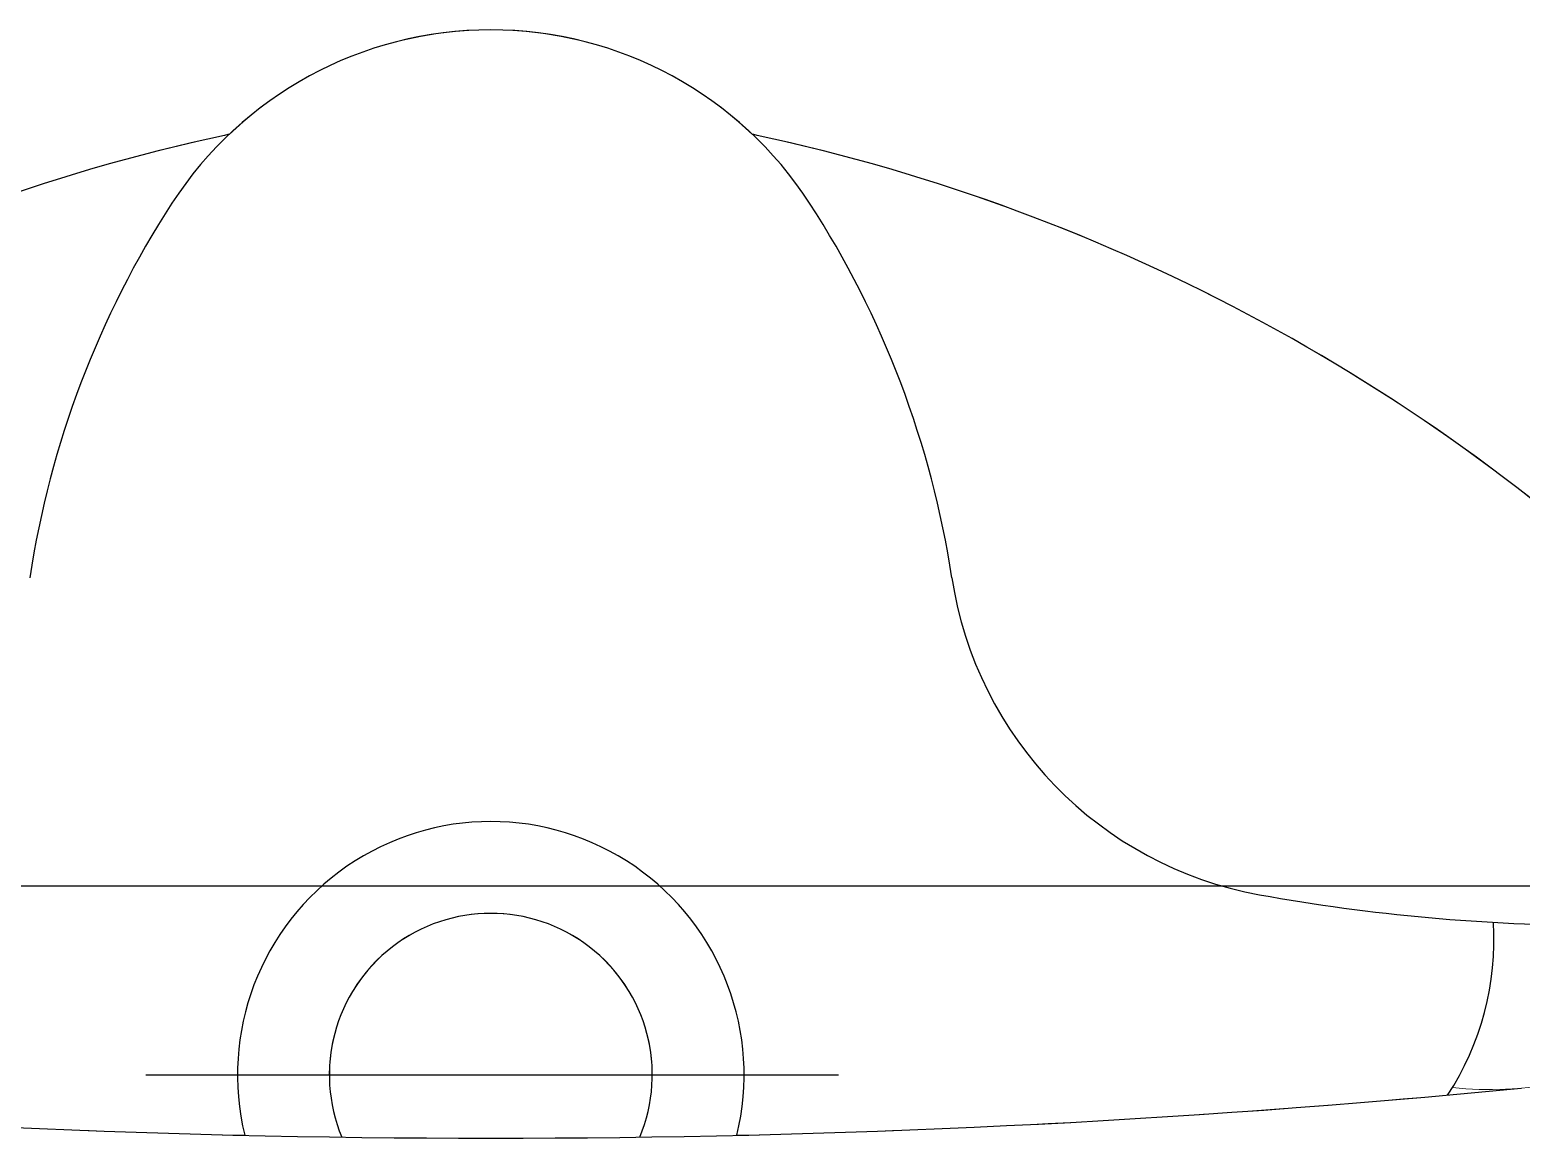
# Model space of a CAD drawing. Header units: millimetres. Extents: x 2148 to 2681, y 758 to 986.
# Drawn here: x 2327.974 to 2328.131, y 950.9428 to 951.0595 of the extents above; entities that cross this region are included whole.
import ezdxf

# ---------------------------------------------------------------- set-up
doc = ezdxf.new("R2010")
doc.units = ezdxf.units.MM
doc.linetypes.add('CENTER2', pattern=[28.575000000000003, 19.05, -3.175, 3.175, -3.175])
for name, color, linetype in [('0.1', 193, 'Continuous'), ('0.4', 121, 'Continuous'), ('S_GRID LINES', 252, 'Continuous')]:
    doc.layers.add(name, color=color, linetype=linetype)

msp = doc.modelspace()

# ---------------------------------------------------------------- linework, layer by layer
at = {"layer": '0.1'}
msp.add_line((2327.986248511855, 950.9494579651513, -7.940835103773443e-09), (2328.059180513058, 950.9494579651513, -7.940835103773443e-09), dxfattribs=at)
msp.add_line((2327.986248511855, 950.9494579651513, -7.940835103773443e-09), (2328.059180513058, 950.9494579651513, -7.940835103773443e-09), dxfattribs=at)
msp.add_line((2327.986248511855, 950.9494579651513, -7.940835103773443e-09), (2328.059180513058, 950.9494579651513, -7.940835103773443e-09), dxfattribs=at)
msp.add_line((2327.986248511855, 950.9494579651513, -7.940835103773443e-09), (2328.059180513058, 950.9494579651513, -7.940835103773443e-09), dxfattribs=at)
msp.add_line((2327.986248511855, 950.9494579651513, -7.940835103773443e-09), (2328.059180513058, 950.9494579651513, -7.940835103773443e-09), dxfattribs=at)
msp.add_line((2327.986248511855, 950.9494579651513, -7.940835103773443e-09), (2328.059180513058, 950.9494579651513, -7.940835103773443e-09), dxfattribs=at)
msp.add_line((2327.986248511855, 950.9494579651513, -7.940835103773443e-09), (2328.059180513058, 950.9494579651513, -7.940835103773443e-09), dxfattribs=at)
msp.add_line((2327.986248511855, 950.9494579651513, -7.940835103773443e-09), (2328.059180513058, 950.9494579651513, -7.940835103773443e-09), dxfattribs=at)
msp.add_line((2327.986248511855, 950.9494579651513, -7.940835103773443e-09), (2328.059180513058, 950.9494579651513, -7.940835103773443e-09), dxfattribs=at)
msp.add_line((2327.986248511855, 950.9494579651513, -7.940835103773443e-09), (2328.059180513058, 950.9494579651513, -7.940835103773443e-09), dxfattribs=at)
for centre, radius, start, end in [((2328.022574316613, 951.0194577901424, -7.940835103773443e-09), 0.039999899999, 32.95790810857712, 147.0420918914229), ((2328.022574316613, 951.0194577901424, -7.940835103773443e-09), 0.039999899999, 32.95790810857712, 147.0420918914229), ((2328.022574316613, 951.0194577901424, -7.940835103773443e-09), 0.039999899999, 32.95790810857712, 147.0420918914229), ((2328.022574316613, 951.0194577901424, -7.940835103773443e-09), 0.039999899999, 32.95790810857712, 147.0420918914229), ((2328.022574316613, 951.0194577901424, -7.940835103773443e-09), 0.039999899999, 32.95790810857712, 147.0420918914229), ((2328.022574316613, 951.0194577901424, -7.940835103773443e-09), 0.039999899999, 32.95790810857712, 147.0420918914229), ((2328.022574316613, 951.0194577901424, -7.940835103773443e-09), 0.039999899999, 32.95790810857712, 147.0420918914229), ((2328.022574316613, 951.0194577901424, -7.940835103773443e-09), 0.039999899999, 32.95790810857712, 147.0420918914229), ((2328.022574316613, 951.0194577901424, -7.940835103773443e-09), 0.039999899999, 32.95790810857712, 147.0420918914229), ((2328.022574316613, 951.0194577901424, -7.940835103773443e-09), 0.039999899999, 32.95790810857712, 147.0420918914229), ((2328.036597693984, 950.8528240072632, -7.940835103773443e-09), 0.199999499995, 102.1429334334428, 134.7601460619182), ((2328.036597693984, 950.8528240072632, -7.940835103773443e-09), 0.199999499995, 102.1429334334428, 134.7601460619182), ((2328.036597693984, 950.8528240072632, -7.940835103773443e-09), 0.199999499995, 102.1429334334428, 134.7601460619182), ((2328.036597693984, 950.8528240072632, -7.940835103773443e-09), 0.199999499995, 102.1429334334428, 134.7601460619182), ((2328.036597693984, 950.8528240072632, -7.940835103773443e-09), 0.199999499995, 102.1429334334428, 134.7601460619182), ((2328.036597693984, 950.8528240072632, -7.940835103773443e-09), 0.199999499995, 102.1429334334428, 134.7601460619182), ((2328.036597693984, 950.8528240072632, -7.940835103773443e-09), 0.199999499995, 102.1429334334428, 134.7601460619182), ((2328.036597693984, 950.8528240072632, -7.940835103773443e-09), 0.199999499995, 102.1429334334428, 134.7601460619182), ((2328.036597693984, 950.8528240072632, -7.940835103773443e-09), 0.199999499995, 102.1429334334428, 134.7601460619182), ((2328.036597693984, 950.8528240072632, -7.940835103773443e-09), 0.199999499995, 102.1429334334428, 134.7601460619182), ((2328.022574316613, 950.917998903562, -7.940835103773443e-09), 0.1333329999966708, 101.9264656363215, 102.1429334334428), ((2328.022574316613, 950.917998903562, -7.940835103773443e-09), 0.1333329999966708, 101.9264656363215, 102.1429334334428), ((2328.022574316613, 950.917998903562, -7.940835103773443e-09), 0.1333329999966708, 101.9264656363215, 102.1429334334428), ((2328.022574316613, 950.917998903562, -7.940835103773443e-09), 0.1333329999966708, 101.9264656363215, 102.1429334334428), ((2328.022574316613, 950.917998903562, -7.940835103773443e-09), 0.1333329999966708, 101.9264656363215, 102.1429334334428), ((2328.022574316613, 950.917998903562, -7.940835103773443e-09), 0.1333329999966708, 101.9264656363215, 102.1429334334428), ((2328.022574316613, 950.917998903562, -7.940835103773443e-09), 0.1333329999966708, 101.9264656363215, 102.1429334334428), ((2328.022574316613, 950.917998903562, -7.940835103773443e-09), 0.1333329999966708, 101.9264656363215, 102.1429334334428), ((2328.022574316613, 950.917998903562, -7.940835103773443e-09), 0.1333329999966708, 101.9264656363215, 102.1429334334428), ((2328.022574316613, 950.917998903562, -7.940835103773443e-09), 0.1333329999966708, 101.9264656363215, 102.1429334334428), ((2328.022574316613, 950.917998903562, -7.940835103773443e-09), 0.1333329999966708, 77.85706656655718, 78.07353436367852), ((2328.022574316613, 950.917998903562, -7.940835103773443e-09), 0.1333329999966708, 77.85706656655718, 78.07353436367852), ((2328.022574316613, 950.917998903562, -7.940835103773443e-09), 0.1333329999966708, 77.85706656655718, 78.07353436367852), ((2328.022574316613, 950.917998903562, -7.940835103773443e-09), 0.1333329999966708, 77.85706656655718, 78.07353436367852), ((2328.022574316613, 950.917998903562, -7.940835103773443e-09), 0.1333329999966708, 77.85706656655718, 78.07353436367852), ((2328.022574316613, 950.917998903562, -7.940835103773443e-09), 0.1333329999966708, 77.85706656655718, 78.07353436367852), ((2328.022574316613, 950.917998903562, -7.940835103773443e-09), 0.1333329999966708, 77.85706656655718, 78.07353436367852), ((2328.022574316613, 950.917998903562, -7.940835103773443e-09), 0.1333329999966708, 77.85706656655718, 78.07353436367852), ((2328.022574316613, 950.917998903562, -7.940835103773443e-09), 0.1333329999966708, 77.85706656655718, 78.07353436367852), ((2328.022574316613, 950.917998903562, -7.940835103773443e-09), 0.1333329999966708, 77.85706656655718, 78.07353436367852), ((2328.008550939243, 950.8528240072632, -7.940835103773443e-09), 0.199999499995, 45.23985393808178, 77.85706656655718), ((2328.008550939243, 950.8528240072632, -7.940835103773443e-09), 0.199999499995, 45.23985393808178, 77.85706656655718), ((2328.008550939243, 950.8528240072632, -7.940835103773443e-09), 0.199999499995, 45.23985393808178, 77.85706656655718), ((2328.008550939243, 950.8528240072632, -7.940835103773443e-09), 0.199999499995, 45.23985393808178, 77.85706656655718), ((2328.008550939243, 950.8528240072632, -7.940835103773443e-09), 0.199999499995, 45.23985393808178, 77.85706656655718), ((2328.008550939243, 950.8528240072632, -7.940835103773443e-09), 0.199999499995, 45.23985393808178, 77.85706656655718), ((2328.008550939243, 950.8528240072632, -7.940835103773443e-09), 0.199999499995, 45.23985393808178, 77.85706656655718), ((2328.008550939243, 950.8528240072632, -7.940835103773443e-09), 0.199999499995, 45.23985393808178, 77.85706656655718), ((2328.008550939243, 950.8528240072632, -7.940835103773443e-09), 0.199999499995, 45.23985393808178, 77.85706656655718), ((2328.008550939243, 950.8528240072632, -7.940835103773443e-09), 0.199999499995, 45.23985393808178, 77.85706656655718), ((2328.072918418145, 950.9868165058291, -7.940835103773443e-09), 0.09999974999749998, 147.0420918914229, 171.3901035833377), ((2328.072918418145, 950.9868165058291, -7.940835103773443e-09), 0.09999974999749998, 147.0420918914229, 171.3901035833377), ((2328.072918418145, 950.9868165058291, -7.940835103773443e-09), 0.09999974999749998, 147.0420918914229, 171.3901035833377), ((2328.072918418145, 950.9868165058291, -7.940835103773443e-09), 0.09999974999749998, 147.0420918914229, 171.3901035833377), ((2328.072918418145, 950.9868165058291, -7.940835103773443e-09), 0.09999974999749998, 147.0420918914229, 171.3901035833377), ((2328.072918418145, 950.9868165058291, -7.940835103773443e-09), 0.09999974999749998, 147.0420918914229, 171.3901035833377), ((2328.072918418145, 950.9868165058291, -7.940835103773443e-09), 0.09999974999749998, 147.0420918914229, 171.3901035833377), ((2328.072918418145, 950.9868165058291, -7.940835103773443e-09), 0.09999974999749998, 147.0420918914229, 171.3901035833377), ((2328.072918418145, 950.9868165058291, -7.940835103773443e-09), 0.09999974999749998, 147.0420918914229, 171.3901035833377), ((2328.072918418145, 950.9868165058291, -7.940835103773443e-09), 0.09999974999749998, 147.0420918914229, 171.3901035833377), ((2327.972230215082, 950.9868165058291, -7.940835103773443e-09), 0.09999974999749998, 8.609896416662309, 32.95790810857712), ((2327.972230215082, 950.9868165058291, -7.940835103773443e-09), 0.09999974999749998, 8.609896416662309, 32.95790810857712), ((2327.972230215082, 950.9868165058291, -7.940835103773443e-09), 0.09999974999749998, 8.609896416662309, 32.95790810857712), ((2327.972230215082, 950.9868165058291, -7.940835103773443e-09), 0.09999974999749998, 8.609896416662309, 32.95790810857712), ((2327.972230215082, 950.9868165058291, -7.940835103773443e-09), 0.09999974999749998, 8.609896416662309, 32.95790810857712), ((2327.972230215082, 950.9868165058291, -7.940835103773443e-09), 0.09999974999749998, 8.609896416662309, 32.95790810857712), ((2327.972230215082, 950.9868165058291, -7.940835103773443e-09), 0.09999974999749998, 8.609896416662309, 32.95790810857712), ((2327.972230215082, 950.9868165058291, -7.940835103773443e-09), 0.09999974999749998, 8.609896416662309, 32.95790810857712), ((2327.972230215082, 950.9868165058291, -7.940835103773443e-09), 0.09999974999749998, 8.609896416662309, 32.95790810857712), ((2327.972230215082, 950.9868165058291, -7.940835103773443e-09), 0.09999974999749998, 8.609896416662309, 32.95790810857712), ((2328.110652144319, 951.0077753108493, -7.940835103773443e-09), 0.039999899999, 188.6098964166623, 259.7071829857526), ((2328.110652144319, 951.0077753108493, -7.940835103773443e-09), 0.039999899999, 188.6098964166623, 259.7071829857526), ((2328.110652144319, 951.0077753108493, -7.940835103773443e-09), 0.039999899999, 188.6098964166623, 259.7071829857526), ((2328.110652144319, 951.0077753108493, -7.940835103773443e-09), 0.039999899999, 188.6098964166623, 259.7071829857526), ((2328.110652144319, 951.0077753108493, -7.940835103773443e-09), 0.039999899999, 188.6098964166623, 259.7071829857526), ((2328.110652144319, 951.0077753108493, -7.940835103773443e-09), 0.039999899999, 188.6098964166623, 259.7071829857526), ((2328.110652144319, 951.0077753108493, -7.940835103773443e-09), 0.039999899999, 188.6098964166623, 259.7071829857526), ((2328.110652144319, 951.0077753108493, -7.940835103773443e-09), 0.039999899999, 188.6098964166623, 259.7071829857526), ((2328.110652144319, 951.0077753108493, -7.940835103773443e-09), 0.039999899999, 188.6098964166623, 259.7071829857526), ((2328.110652144319, 951.0077753108493, -7.940835103773443e-09), 0.039999899999, 188.6098964166623, 259.7071829857526), ((2328.022574316613, 950.9494579651513, -7.940835103773443e-09), 0.02666659999933333, 346.1859408485906, 193.8140591514094), ((2328.022574316613, 950.9494579651513, -7.940835103773443e-09), 0.02666659999933333, 346.1859408485906, 193.8140591514094), ((2328.022574316613, 950.9494579651513, -7.940835103773443e-09), 0.02666659999933333, 346.1859408485906, 193.8140591514094), ((2328.022574316613, 950.9494579651513, -7.940835103773443e-09), 0.02666659999933333, 346.1859408485906, 193.8140591514094), ((2328.022574316613, 950.9494579651513, -7.940835103773443e-09), 0.02666659999933333, 346.1859408485906, 193.8140591514094), ((2328.022574316613, 950.9494579651513, -7.940835103773443e-09), 0.02666659999933333, 346.1859408485906, 193.8140591514094), ((2328.022574316613, 950.9494579651513, -7.940835103773443e-09), 0.02666659999933333, 346.1859408485906, 193.8140591514094), ((2328.022574316613, 950.9494579651513, -7.940835103773443e-09), 0.02666659999933333, 346.1859408485906, 193.8140591514094), ((2328.022574316613, 950.9494579651513, -7.940835103773443e-09), 0.02666659999933333, 346.1859408485906, 193.8140591514094), ((2328.022574316613, 950.9494579651513, -7.940835103773443e-09), 0.02666659999933333, 346.1859408485906, 193.8140591514094), ((2328.139240691603, 951.165200108648, -7.940835103773443e-09), 0.199999499995, 259.7071829857526, 270), ((2328.139240691603, 951.165200108648, -7.940835103773443e-09), 0.199999499995, 259.7071829857526, 270), ((2328.139240691603, 951.165200108648, -7.940835103773443e-09), 0.199999499995, 259.7071829857526, 270), ((2328.139240691603, 951.165200108648, -7.940835103773443e-09), 0.199999499995, 259.7071829857526, 270), ((2328.139240691603, 951.165200108648, -7.940835103773443e-09), 0.199999499995, 259.7071829857526, 270), ((2328.139240691603, 951.165200108648, -7.940835103773443e-09), 0.199999499995, 259.7071829857526, 270), ((2328.139240691603, 951.165200108648, -7.940835103773443e-09), 0.199999499995, 259.7071829857526, 270), ((2328.139240691603, 951.165200108648, -7.940835103773443e-09), 0.199999499995, 259.7071829857526, 270), ((2328.139240691603, 951.165200108648, -7.940835103773443e-09), 0.199999499995, 259.7071829857526, 270), ((2328.139240691603, 951.165200108648, -7.940835103773443e-09), 0.199999499995, 259.7071829857526, 270), ((2328.022574316613, 950.9494579651513, -7.940835103773443e-09), 0.016999957499575, 337.3130539478161, 202.6869460521839), ((2328.022574316613, 950.9494579651513, -7.940835103773443e-09), 0.016999957499575, 337.3130539478161, 202.6869460521839), ((2328.022574316613, 950.9494579651513, -7.940835103773443e-09), 0.016999957499575, 337.3130539478161, 202.6869460521839), ((2328.022574316613, 950.9494579651513, -7.940835103773443e-09), 0.016999957499575, 337.3130539478161, 202.6869460521839), ((2328.022574316613, 950.9494579651513, -7.940835103773443e-09), 0.016999957499575, 337.3130539478161, 202.6869460521839), ((2328.022574316613, 950.9494579651513, -7.940835103773443e-09), 0.016999957499575, 337.3130539478161, 202.6869460521839), ((2328.022574316613, 950.9494579651513, -7.940835103773443e-09), 0.016999957499575, 337.3130539478161, 202.6869460521839), ((2328.022574316613, 950.9494579651513, -7.940835103773443e-09), 0.016999957499575, 337.3130539478161, 202.6869460521839), ((2328.022574316613, 950.9494579651513, -7.940835103773443e-09), 0.016999957499575, 337.3130539478161, 202.6869460521839), ((2328.022574316613, 950.9494579651513, -7.940835103773443e-09), 0.016999957499575, 337.3130539478161, 202.6869460521839), ((2328.098181141181, 950.9637300963371, -7.940835103773443e-09), 0.02999992499925, 326.8616794757604, 3.400537915627815), ((2328.098181141181, 950.9637300963371, -7.940835103773443e-09), 0.02999992499925, 326.8616794757604, 3.400537915627815), ((2328.098181141181, 950.9637300963371, -7.940835103773443e-09), 0.02999992499925, 326.8616794757604, 3.400537915627815), ((2328.098181141181, 950.9637300963371, -7.940835103773443e-09), 0.02999992499925, 326.8616794757604, 3.400537915627815), ((2328.098181141181, 950.9637300963371, -7.940835103773443e-09), 0.02999992499925, 326.8616794757604, 3.400537915627815), ((2328.098181141181, 950.9637300963371, -7.940835103773443e-09), 0.02999992499925, 326.8616794757604, 3.400537915627815), ((2328.098181141181, 950.9637300963371, -7.940835103773443e-09), 0.02999992499925, 326.8616794757604, 3.400537915627815), ((2328.098181141181, 950.9637300963371, -7.940835103773443e-09), 0.02999992499925, 326.8616794757604, 3.400537915627815), ((2328.098181141181, 950.9637300963371, -7.940835103773443e-09), 0.02999992499925, 326.8616794757604, 3.400537915627815), ((2328.098181141181, 950.9637300963371, -7.940835103773443e-09), 0.02999992499925, 326.8616794757604, 3.400537915627815), ((2328.022574316613, 952.0627181842723, -7.940835103773443e-09), 1.119926869123744, 264.4420803729362, 275.5579196270638), ((2328.022574316613, 952.0627181842723, -7.940835103773443e-09), 1.119926869123744, 264.4420803729362, 275.5579196270638), ((2328.022574316613, 952.0627181842723, -7.940835103773443e-09), 1.119926869123744, 264.4420803729362, 275.5579196270638), ((2328.022574316613, 952.0627181842723, -7.940835103773443e-09), 1.119926869123744, 264.4420803729362, 275.5579196270638), ((2328.022574316613, 952.0627181842723, -7.940835103773443e-09), 1.119926869123744, 264.4420803729362, 275.5579196270638), ((2328.022574316613, 952.0627181842723, -7.940835103773443e-09), 1.119926869123744, 264.4420803729362, 275.5579196270638), ((2328.022574316613, 952.0627181842723, -7.940835103773443e-09), 1.119926869123744, 264.4420803729362, 275.5579196270638), ((2328.022574316613, 952.0627181842723, -7.940835103773443e-09), 1.119926869123744, 264.4420803729362, 275.5579196270638), ((2328.022574316613, 952.0627181842723, -7.940835103773443e-09), 1.119926869123744, 264.4420803729362, 275.5579196270638), ((2328.022574316613, 952.0627181842723, -7.940835103773443e-09), 1.119926869123744, 264.4420803729362, 275.5579196270638)]:
    msp.add_arc(centre, radius, start, end, dxfattribs=at)
at = {"layer": '0.4', "color": 193, "lineweight": 0, "ltscale": 0.5}
msp.add_line((2328.039574274114, 950.9494579651513, -7.940835103773443e-09), (2328.005574359112, 950.9494579651513, -7.940835103773443e-09), dxfattribs=at)
msp.add_line((2328.039574274114, 950.9494579651513, -7.940835103773443e-09), (2328.005574359112, 950.9494579651513, -7.940835103773443e-09), dxfattribs=at)
msp.add_line((2328.039574274114, 950.9494579651513, -7.940835103773443e-09), (2328.005574359112, 950.9494579651513, -7.940835103773443e-09), dxfattribs=at)
msp.add_line((2328.039574274114, 950.9494579651513, -7.940835103773443e-09), (2328.005574359112, 950.9494579651513, -7.940835103773443e-09), dxfattribs=at)
msp.add_line((2328.039574274114, 950.9494579651513, -7.940835103773443e-09), (2328.005574359112, 950.9494579651513, -7.940835103773443e-09), dxfattribs=at)
msp.add_line((2328.039574274114, 950.9494579651513, -7.940835103773443e-09), (2328.005574359112, 950.9494579651513, -7.940835103773443e-09), dxfattribs=at)
msp.add_line((2328.039574274114, 950.9494579651513, -7.940835103773443e-09), (2328.005574359112, 950.9494579651513, -7.940835103773443e-09), dxfattribs=at)
msp.add_line((2328.039574274114, 950.9494579651513, -7.940835103773443e-09), (2328.005574359112, 950.9494579651513, -7.940835103773443e-09), dxfattribs=at)
msp.add_line((2328.039574274114, 950.9494579651513, -7.940835103773443e-09), (2328.005574359112, 950.9494579651513, -7.940835103773443e-09), dxfattribs=at)
msp.add_line((2328.039574274114, 950.9494579651513, -7.940835103773443e-09), (2328.005574359112, 950.9494579651513, -7.940835103773443e-09), dxfattribs=at)
for centre, radius, start, end in [((2328.022574316613, 951.0194577901424, -7.940835103773443e-09), 0.03999989999900344, 46.46142057375373, 133.5385794262463), ((2328.022574316613, 951.0194577901424, -7.940835103773443e-09), 0.03999989999900344, 46.46142057375373, 133.5385794262463), ((2328.022574316613, 951.0194577901424, -7.940835103773443e-09), 0.03999989999900344, 46.46142057375373, 133.5385794262463), ((2328.022574316613, 951.0194577901424, -7.940835103773443e-09), 0.03999989999900344, 46.46142057375373, 133.5385794262463), ((2328.022574316613, 951.0194577901424, -7.940835103773443e-09), 0.03999989999900344, 46.46142057375373, 133.5385794262463), ((2328.022574316613, 951.0194577901424, -7.940835103773443e-09), 0.03999989999900344, 46.46142057375373, 133.5385794262463), ((2328.022574316613, 951.0194577901424, -7.940835103773443e-09), 0.03999989999900344, 46.46142057375373, 133.5385794262463), ((2328.022574316613, 951.0194577901424, -7.940835103773443e-09), 0.03999989999900344, 46.46142057375373, 133.5385794262463), ((2328.022574316613, 951.0194577901424, -7.940835103773443e-09), 0.03999989999900344, 46.46142057375373, 133.5385794262463), ((2328.022574316613, 951.0194577901424, -7.940835103773443e-09), 0.03999989999900344, 46.46142057375373, 133.5385794262463), ((2328.036597693984, 950.8528240072632, -7.940835103773443e-09), 0.1999994999950151, 101.9984734764744, 134.7601460619182), ((2328.036597693984, 950.8528240072632, -7.940835103773443e-09), 0.1999994999950151, 101.9984734764744, 134.7601460619182), ((2328.036597693984, 950.8528240072632, -7.940835103773443e-09), 0.1999994999950151, 101.9984734764744, 134.7601460619182), ((2328.036597693984, 950.8528240072632, -7.940835103773443e-09), 0.1999994999950151, 101.9984734764744, 134.7601460619182), ((2328.036597693984, 950.8528240072632, -7.940835103773443e-09), 0.1999994999950151, 101.9984734764744, 134.7601460619182), ((2328.036597693984, 950.8528240072632, -7.940835103773443e-09), 0.1999994999950151, 101.9984734764744, 134.7601460619182), ((2328.036597693984, 950.8528240072632, -7.940835103773443e-09), 0.1999994999950151, 101.9984734764744, 134.7601460619182), ((2328.036597693984, 950.8528240072632, -7.940835103773443e-09), 0.1999994999950151, 101.9984734764744, 134.7601460619182), ((2328.036597693984, 950.8528240072632, -7.940835103773443e-09), 0.1999994999950151, 101.9984734764744, 134.7601460619182), ((2328.036597693984, 950.8528240072632, -7.940835103773443e-09), 0.1999994999950151, 101.9984734764744, 134.7601460619182), ((2328.008550939243, 950.8528240072632, -7.940835103773443e-09), 0.1999994999949851, 45.23985393808178, 78.00152652352564), ((2328.008550939243, 950.8528240072632, -7.940835103773443e-09), 0.1999994999949851, 45.23985393808178, 78.00152652352564), ((2328.008550939243, 950.8528240072632, -7.940835103773443e-09), 0.1999994999949851, 45.23985393808178, 78.00152652352564), ((2328.008550939243, 950.8528240072632, -7.940835103773443e-09), 0.1999994999949851, 45.23985393808178, 78.00152652352564), ((2328.008550939243, 950.8528240072632, -7.940835103773443e-09), 0.1999994999949851, 45.23985393808178, 78.00152652352564), ((2328.008550939243, 950.8528240072632, -7.940835103773443e-09), 0.1999994999949851, 45.23985393808178, 78.00152652352564), ((2328.008550939243, 950.8528240072632, -7.940835103773443e-09), 0.1999994999949851, 45.23985393808178, 78.00152652352564), ((2328.008550939243, 950.8528240072632, -7.940835103773443e-09), 0.1999994999949851, 45.23985393808178, 78.00152652352564), ((2328.008550939243, 950.8528240072632, -7.940835103773443e-09), 0.1999994999949851, 45.23985393808178, 78.00152652352564), ((2328.008550939243, 950.8528240072632, -7.940835103773443e-09), 0.1999994999949851, 45.23985393808178, 78.00152652352564), ((2328.022574316613, 950.9494579651513, -7.940835103773443e-09), 0.02666659999934158, 346.1859408485906, 193.8140591514094), ((2328.022574316613, 950.9494579651513, -7.940835103773443e-09), 0.02666659999934158, 346.1859408485906, 193.8140591514094), ((2328.022574316613, 950.9494579651513, -7.940835103773443e-09), 0.02666659999934158, 346.1859408485906, 193.8140591514094), ((2328.022574316613, 950.9494579651513, -7.940835103773443e-09), 0.02666659999934158, 346.1859408485906, 193.8140591514094), ((2328.022574316613, 950.9494579651513, -7.940835103773443e-09), 0.02666659999934158, 346.1859408485906, 193.8140591514094), ((2328.022574316613, 950.9494579651513, -7.940835103773443e-09), 0.02666659999934158, 346.1859408485906, 193.8140591514094), ((2328.022574316613, 950.9494579651513, -7.940835103773443e-09), 0.02666659999934158, 346.1859408485906, 193.8140591514094), ((2328.022574316613, 950.9494579651513, -7.940835103773443e-09), 0.02666659999934158, 346.1859408485906, 193.8140591514094), ((2328.022574316613, 950.9494579651513, -7.940835103773443e-09), 0.02666659999934158, 346.1859408485906, 193.8140591514094), ((2328.022574316613, 950.9494579651513, -7.940835103773443e-09), 0.02666659999934158, 346.1859408485906, 193.8140591514094), ((2328.127813014367, 950.9812328586125, -7.940835103773443e-09), 0.03333324999916452, 263.1068237185328, 338.2052513048289), ((2328.127813014367, 950.9812328586125, -7.940835103773443e-09), 0.03333324999916452, 263.1068237185328, 338.2052513048289), ((2328.127813014367, 950.9812328586125, -7.940835103773443e-09), 0.03333324999916452, 263.1068237185328, 338.2052513048289), ((2328.127813014367, 950.9812328586125, -7.940835103773443e-09), 0.03333324999916452, 263.1068237185328, 338.2052513048289), ((2328.127813014367, 950.9812328586125, -7.940835103773443e-09), 0.03333324999916452, 263.1068237185328, 338.2052513048289), ((2328.127813014367, 950.9812328586125, -7.940835103773443e-09), 0.03333324999916452, 263.1068237185328, 338.2052513048289), ((2328.127813014367, 950.9812328586125, -7.940835103773443e-09), 0.03333324999916452, 263.1068237185328, 338.2052513048289), ((2328.127813014367, 950.9812328586125, -7.940835103773443e-09), 0.03333324999916452, 263.1068237185328, 338.2052513048289), ((2328.127813014367, 950.9812328586125, -7.940835103773443e-09), 0.03333324999916452, 263.1068237185328, 338.2052513048289), ((2328.127813014367, 950.9812328586125, -7.940835103773443e-09), 0.03333324999916452, 263.1068237185328, 338.2052513048289), ((2328.022574316613, 950.9494579651513, -7.940835103773443e-09), 0.01699995749957091, 0, 180), ((2328.022574316613, 950.9494579651513, -7.940835103773443e-09), 0.01699995749957091, 0, 180), ((2328.022574316613, 950.9494579651513, -7.940835103773443e-09), 0.01699995749957091, 0, 180), ((2328.022574316613, 950.9494579651513, -7.940835103773443e-09), 0.01699995749957091, 0, 180), ((2328.022574316613, 950.9494579651513, -7.940835103773443e-09), 0.01699995749957091, 0, 180), ((2328.022574316613, 950.9494579651513, -7.940835103773443e-09), 0.01699995749957091, 0, 180), ((2328.022574316613, 950.9494579651513, -7.940835103773443e-09), 0.01699995749957091, 0, 180), ((2328.022574316613, 950.9494579651513, -7.940835103773443e-09), 0.01699995749957091, 0, 180), ((2328.022574316613, 950.9494579651513, -7.940835103773443e-09), 0.01699995749957091, 0, 180), ((2328.022574316613, 950.9494579651513, -7.940835103773443e-09), 0.01699995749957091, 0, 180), ((2328.022574316613, 952.0627181842723, -7.940835103773443e-09), 1.119926869123687, 264.4420803729362, 275.5579196270638), ((2328.022574316613, 952.0627181842723, -7.940835103773443e-09), 1.119926869123687, 264.4420803729362, 275.5579196270638), ((2328.022574316613, 952.0627181842723, -7.940835103773443e-09), 1.119926869123687, 264.4420803729362, 275.5579196270638), ((2328.022574316613, 952.0627181842723, -7.940835103773443e-09), 1.119926869123687, 264.4420803729362, 275.5579196270638), ((2328.022574316613, 952.0627181842723, -7.940835103773443e-09), 1.119926869123687, 264.4420803729362, 275.5579196270638), ((2328.022574316613, 952.0627181842723, -7.940835103773443e-09), 1.119926869123687, 264.4420803729362, 275.5579196270638), ((2328.022574316613, 952.0627181842723, -7.940835103773443e-09), 1.119926869123687, 264.4420803729362, 275.5579196270638), ((2328.022574316613, 952.0627181842723, -7.940835103773443e-09), 1.119926869123687, 264.4420803729362, 275.5579196270638), ((2328.022574316613, 952.0627181842723, -7.940835103773443e-09), 1.119926869123687, 264.4420803729362, 275.5579196270638), ((2328.022574316613, 952.0627181842723, -7.940835103773443e-09), 1.119926869123687, 264.4420803729362, 275.5579196270638), ((2328.022574316613, 952.0627181842723, -7.940835103773443e-09), 1.119926869123687, 264.8397862288841, 268.6750715626566), ((2328.022574316613, 952.0627181842723, -7.940835103773443e-09), 1.119926869123687, 264.8397862288841, 268.6750715626566), ((2328.022574316613, 952.0627181842723, -7.940835103773443e-09), 1.119926869123687, 264.8397862288841, 268.6750715626566), ((2328.022574316613, 952.0627181842723, -7.940835103773443e-09), 1.119926869123687, 264.8397862288841, 268.6750715626566), ((2328.022574316613, 952.0627181842723, -7.940835103773443e-09), 1.119926869123687, 264.8397862288841, 268.6750715626566), ((2328.022574316613, 952.0627181842723, -7.940835103773443e-09), 1.119926869123687, 264.8397862288841, 268.6750715626566), ((2328.022574316613, 952.0627181842723, -7.940835103773443e-09), 1.119926869123687, 264.8397862288841, 268.6750715626566), ((2328.022574316613, 952.0627181842723, -7.940835103773443e-09), 1.119926869123687, 264.8397862288841, 268.6750715626566), ((2328.022574316613, 952.0627181842723, -7.940835103773443e-09), 1.119926869123687, 264.8397862288841, 268.6750715626566), ((2328.022574316613, 952.0627181842723, -7.940835103773443e-09), 1.119926869123687, 264.8397862288841, 268.6750715626566), ((2328.022574316613, 952.0627181842723, -7.940835103773443e-09), 1.119926869123687, 271.3249284373434, 275.1602137711159), ((2328.022574316613, 952.0627181842723, -7.940835103773443e-09), 1.119926869123687, 271.3249284373434, 275.1602137711159), ((2328.022574316613, 952.0627181842723, -7.940835103773443e-09), 1.119926869123687, 271.3249284373434, 275.1602137711159), ((2328.022574316613, 952.0627181842723, -7.940835103773443e-09), 1.119926869123687, 271.3249284373434, 275.1602137711159), ((2328.022574316613, 952.0627181842723, -7.940835103773443e-09), 1.119926869123687, 271.3249284373434, 275.1602137711159), ((2328.022574316613, 952.0627181842723, -7.940835103773443e-09), 1.119926869123687, 271.3249284373434, 275.1602137711159), ((2328.022574316613, 952.0627181842723, -7.940835103773443e-09), 1.119926869123687, 271.3249284373434, 275.1602137711159), ((2328.022574316613, 952.0627181842723, -7.940835103773443e-09), 1.119926869123687, 271.3249284373434, 275.1602137711159), ((2328.022574316613, 952.0627181842723, -7.940835103773443e-09), 1.119926869123687, 271.3249284373434, 275.1602137711159), ((2328.022574316613, 952.0627181842723, -7.940835103773443e-09), 1.119926869123687, 271.3249284373434, 275.1602137711159), ((2328.098181141181, 950.9637300963371, -7.940835103773443e-09), 0.02999992499928291, 326.8616794757604, 328.6910394296015), ((2328.098181141181, 950.9637300963371, -7.940835103773443e-09), 0.02999992499928291, 326.8616794757604, 328.6910394296015), ((2328.098181141181, 950.9637300963371, -7.940835103773443e-09), 0.02999992499928291, 326.8616794757604, 328.6910394296015), ((2328.098181141181, 950.9637300963371, -7.940835103773443e-09), 0.02999992499928291, 326.8616794757604, 328.6910394296015), ((2328.098181141181, 950.9637300963371, -7.940835103773443e-09), 0.02999992499928291, 326.8616794757604, 328.6910394296015), ((2328.098181141181, 950.9637300963371, -7.940835103773443e-09), 0.02999992499928291, 326.8616794757604, 328.6910394296015), ((2328.098181141181, 950.9637300963371, -7.940835103773443e-09), 0.02999992499928291, 326.8616794757604, 328.6910394296015), ((2328.098181141181, 950.9637300963371, -7.940835103773443e-09), 0.02999992499928291, 326.8616794757604, 328.6910394296015), ((2328.098181141181, 950.9637300963371, -7.940835103773443e-09), 0.02999992499928291, 326.8616794757604, 328.6910394296015), ((2328.098181141181, 950.9637300963371, -7.940835103773443e-09), 0.02999992499928291, 326.8616794757604, 328.6910394296015)]:
    msp.add_arc(centre, radius, start, end, dxfattribs=at)
at = {"layer": 'S_GRID LINES', "linetype": 'CENTER2', "ltscale": 0.2}
msp.add_line((2355.503093247582, 950.9693109778781, -6.285843685630456e-09), (2290.951822900378, 950.9693109778781), dxfattribs=at)

doc.saveas('drawing.dxf')
